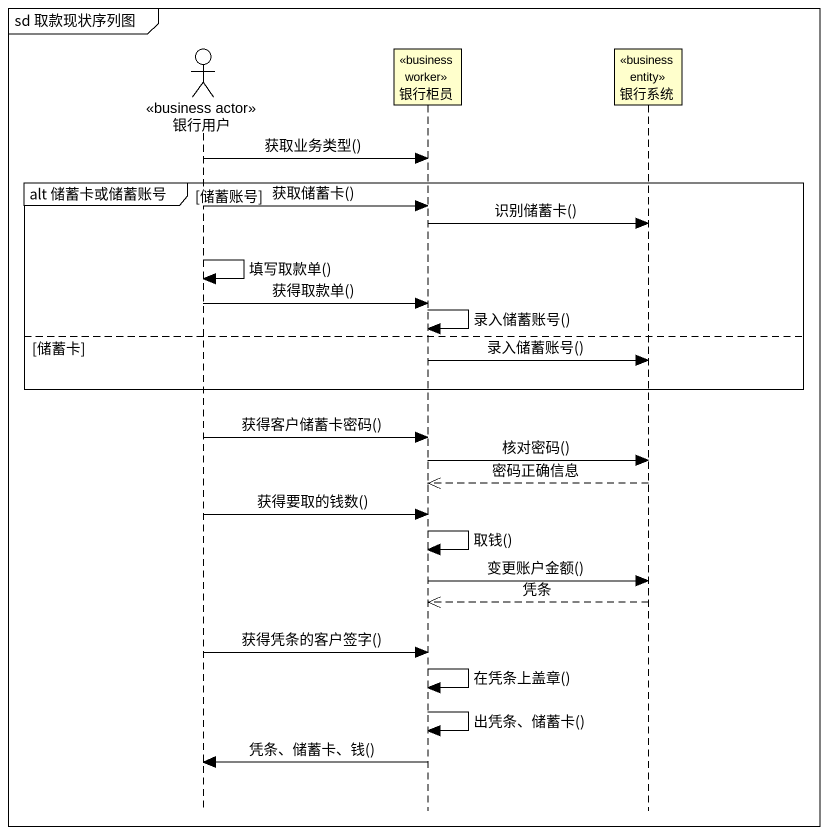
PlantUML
@startuml
mainframe sd 取款现状序列图
hide footbox
actor 银行用户 <<business actor>>
participant 银行柜员 <<business worker>>
participant 银行系统 <<business entity>>

银行用户 -> 银行柜员 : 获取业务类型()
group alt 储蓄卡或储蓄账号 [储蓄账号]
  银行用户 -> 银行柜员 : 获取储蓄卡()
  银行柜员 -> 银行系统 : 识别储蓄卡()
  银行用户 -> 银行用户 : 填写取款单()
  银行用户 -> 银行柜员 : 获得取款单()
  银行柜员 -> 银行柜员 : 录入储蓄账号()
else 储蓄卡
  银行柜员 -> 银行系统 : 录入储蓄账号()
end
银行用户 -> 银行柜员 : 获得客户储蓄卡密码()
银行柜员 -> 银行系统 : 核对密码()
银行系统 -->> 银行柜员 : 密码正确信息
银行用户 -> 银行柜员 : 获得要取的钱数()
银行柜员 -> 银行柜员 : 取钱()
银行柜员 -> 银行系统 : 变更账户金额()
银行系统 -->> 银行柜员 : 凭条
银行用户 -> 银行柜员 : 获得凭条的客户签字()
银行柜员 -> 银行柜员 : 在凭条上盖章()
银行柜员 -> 银行柜员 : 出凭条、储蓄卡()
银行柜员 -> 银行用户 : 凭条、储蓄卡、钱()
@enduml
